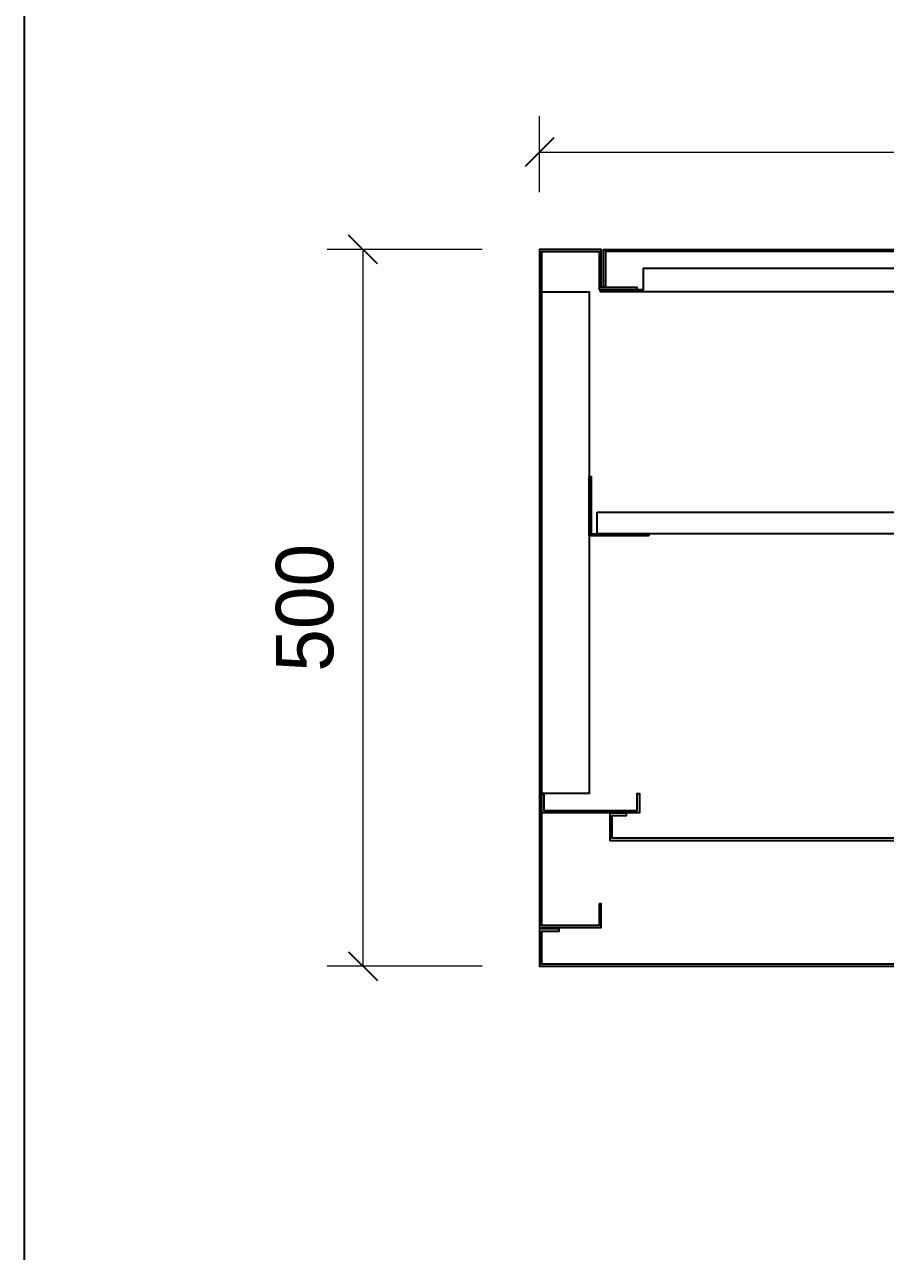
# Model space of a CAD drawing. Header units: millimetres. Extents: x 0 to 5940, y 0 to 4200.
# Drawn here: x 0 to 600, y 856 to 1712 of the extents above; entities that cross this region are included whole.
import ezdxf
from ezdxf.enums import TextEntityAlignment as Align

# ---------------------------------------------------------------- set-up
doc = ezdxf.new("R2010")
doc.units = ezdxf.units.MM
doc.layers.add('DIM', color=253, linetype='Continuous')
doc.styles.add('Tahoma (Input Text)', font='tahoma.ttf')
doc.dimstyles.new('Dim-40', dxfattribs={"dimtxt": 40, "dimasz": 20, "dimexe": 25, "dimexo": 40, "dimgap": 20, "dimtad": 1, "dimdec": 0, "dimtxsty": 'Standard', "dimblk": 'OBLIQUE', "dimcen": 15, "dimclrd": 5, "dimclre": 5, "dimclrt": 3, "dimazin": 3, "dimtfac": 1, "dimtdec": 0, "dimtmove": 0, "dimatfit": 3, "dimldrblk": 'ARCHTICK', "dimlwd": 9, "dimlwe": 9})

# ---------------------------------------------------------------- blocks, each defined once
blk = doc.blocks.new('*D10')
at = {"color": 0, "linetype": 'ByBlock', "lineweight": -2}
for p, q in [((369.04, 1632.68), (349.04, 1612.68)), ((1349.04, 1612.68), (1369.04, 1632.68))]:
    blk.add_line(p, q, dxfattribs=at)
at = {"layer": 'Defpoints', "color": 0, "transparency": 16777216}
for p in [(1359.04, 1622.68), (359.04, 1554.84), (1359.04, 1554.84)]:
    blk.add_point(p, dxfattribs=at)
at = {"layer": 'DIM', "color": 5, "lineweight": 9, "transparency": 16777216}
for p, q in [((359.04, 1594.84), (359.04, 1647.68)), ((1359.04, 1594.84), (1359.04, 1647.68)), ((359.04, 1622.68), (1359.04, 1622.68))]:
    blk.add_line(p, q, dxfattribs=at)
at = {"layer": 'DIM', "color": 3, "transparency": 16777216, "insert": (859.04, 1663.1), "char_height": 40, "attachment_point": 5}
blk.add_mtext('1000', dxfattribs=at)
blk = doc.blocks.new('_ArchTick')
at = {"color": 0, "const_width": 0.15}
blk.add_lwpolyline([(-0.5, -0.5), (0.5, 0.5)], dxfattribs=at)
blk = doc.blocks.new('_Oblique')
at = {"color": 0, "linetype": 'ByBlock', "lineweight": -2}
blk.add_line((-0.5, -0.5), (0.5, 0.5), dxfattribs=at)
blk = doc.blocks.new('*D11')
at = {"color": 0, "linetype": 'ByBlock', "lineweight": -2}
for p, q in [((245.91, 1544.84), (225.91, 1564.84)), ((225.91, 1064.84), (245.91, 1044.84))]:
    blk.add_line(p, q, dxfattribs=at)
at = {"layer": 'Defpoints', "color": 0, "transparency": 16777216}
for p in [(359.04, 1554.84), (235.91, 1054.84), (359.04, 1054.84)]:
    blk.add_point(p, dxfattribs=at)
at = {"layer": 'DIM', "color": 5, "lineweight": 9, "transparency": 16777216}
for p, q in [((319.04, 1554.84), (210.91, 1554.84)), ((235.91, 1554.84), (235.91, 1054.84)), ((319.04, 1054.84), (210.91, 1054.84))]:
    blk.add_line(p, q, dxfattribs=at)
at = {"layer": 'DIM', "color": 3, "transparency": 16777216, "insert": (195.49, 1304.84), "char_height": 40, "attachment_point": 5, "rotation": 90}
blk.add_mtext('500', dxfattribs=at)
blk = doc.blocks.new('khungtenAsean2')
at = {"color": 7}
blk.add_lwpolyline([(0, 0), (2970, 0), (2970, -2100), (0, -2100)], close=True, dxfattribs=at)
at = {"color": 1, "style": 'Tahoma (Input Text)', "flags": 8}
for tag, p in [('#03', (506.57, -2019.3)), ('#01', (137.05, -2021.28)), ('#05', (1106.63, -2021.28)), ('#07', (1834.68, -2021.28)), ('#09', (2146.72, -2021.28)), ('#02', (98.46, -2081.28)), ('#04', (486.11, -2081.28)), ('#06', (1065.33, -2081.28)), ('#08', (1817.45, -2081.28)), ('#10', (2146.72, -2081.28))]:
    blk.add_attdef(tag, p, '', height=25, dxfattribs=at)
blk.add_attdef('#11', text='', height=25, dxfattribs=at).set_placement((2914.99, -2067.35), align=Align.CENTER)

msp = doc.modelspace()

# ---------------------------------------------------------------- linework, layer by layer
at = {"color": 7}
for points in [[(400.54, 1098.34), (400.54, 1083.34), (360.54, 1083.34), (360.54, 1553.34), (400.54, 1553.34), (400.54, 1526.84), (427.04, 1526.84), (427.04, 1528.34), (402.04, 1528.34), (402.04, 1554.84), (359.04, 1554.84), (359.04, 1081.84), (402.04, 1081.84), (402.04, 1098.34)], [(1313.04, 1528.34), (1313.04, 1553.34), (405.04, 1553.34), (405.04, 1528.34), (403.54, 1528.34), (403.54, 1554.84), (1314.54, 1554.84), (1314.54, 1528.34)], [(362.04, 1175.34), (362.04, 1163.34), (427.04, 1163.34), (427.04, 1175.34), (428.54, 1175.34), (428.54, 1161.84), (360.54, 1161.84), (360.54, 1175.34)], [(1343.54, 1079.34), (1355.54, 1079.34), (1355.54, 1056.34), (360.54, 1056.34), (360.54, 1079.34), (372.54, 1079.34), (372.54, 1080.84), (359.04, 1080.84), (359.04, 1054.84), (1357.04, 1054.84), (1357.04, 1080.84), (1343.54, 1080.84)]]:
    msp.add_lwpolyline(points, close=True, dxfattribs=at)
at = {"color": 8}
msp.add_lwpolyline([(1286.54, 1526.84), (1316.54, 1526.84), (1316.54, 1525.34), (401.54, 1525.34), (401.54, 1526.84), (431.54, 1526.84), (431.54, 1541.84), (1286.54, 1541.84), (1286.54, 1526.84)], dxfattribs=at)
for points in [[(360.54, 1525.34), (393.54, 1525.34), (393.54, 1175.34), (360.54, 1175.34)], [(435.04, 1355.04), (393.54, 1355.04), (393.54, 1396.54), (395.04, 1396.54), (395.04, 1356.54), (435.04, 1356.54)], [(399.04, 1371.54), (1319.04, 1371.54), (1319.04, 1356.54), (399.04, 1356.54)]]:
    msp.add_lwpolyline(points, close=True, dxfattribs=at)
at = {"color": 6}
msp.add_lwpolyline([(1298.54, 1160.04), (1308.54, 1160.04), (1308.54, 1144.04), (409.54, 1144.04), (409.54, 1160.04), (419.54, 1160.04), (419.54, 1161.54), (408.04, 1161.54), (408.04, 1142.54), (1310.04, 1142.54), (1310.04, 1161.54), (1298.54, 1161.54)], close=True, dxfattribs=at)

# ---------------------------------------------------------------- block references
at = {"color": 7, "xscale": 2, "yscale": 2, "zscale": 2}
msp.add_blockref('khungtenAsean2', (0, 4200), dxfattribs=at)

# ---------------------------------------------------------------- dimensions: what is measured, and where the dimension line sits
at = {"layer": 'DIM', "color": 7}
dim = msp.add_linear_dim(base=(1359.04, 1622.68), p1=(359.04, 1554.84), p2=(1359.04, 1554.84), dimstyle='Dim-40', dxfattribs=at)
dim.commit()
dim.dimension.update_dxf_attribs({"geometry": '*D10', "text_midpoint": (859.04, 1663.1)})
dim = msp.add_linear_dim(base=(235.91, 1054.84), p1=(359.04, 1554.84), p2=(359.04, 1054.84), angle=90, dimstyle='Dim-40', dxfattribs=at)
dim.commit()
dim.dimension.update_dxf_attribs({"geometry": '*D11', "text_midpoint": (195.49, 1304.84)})

doc.saveas('drawing.dxf')
